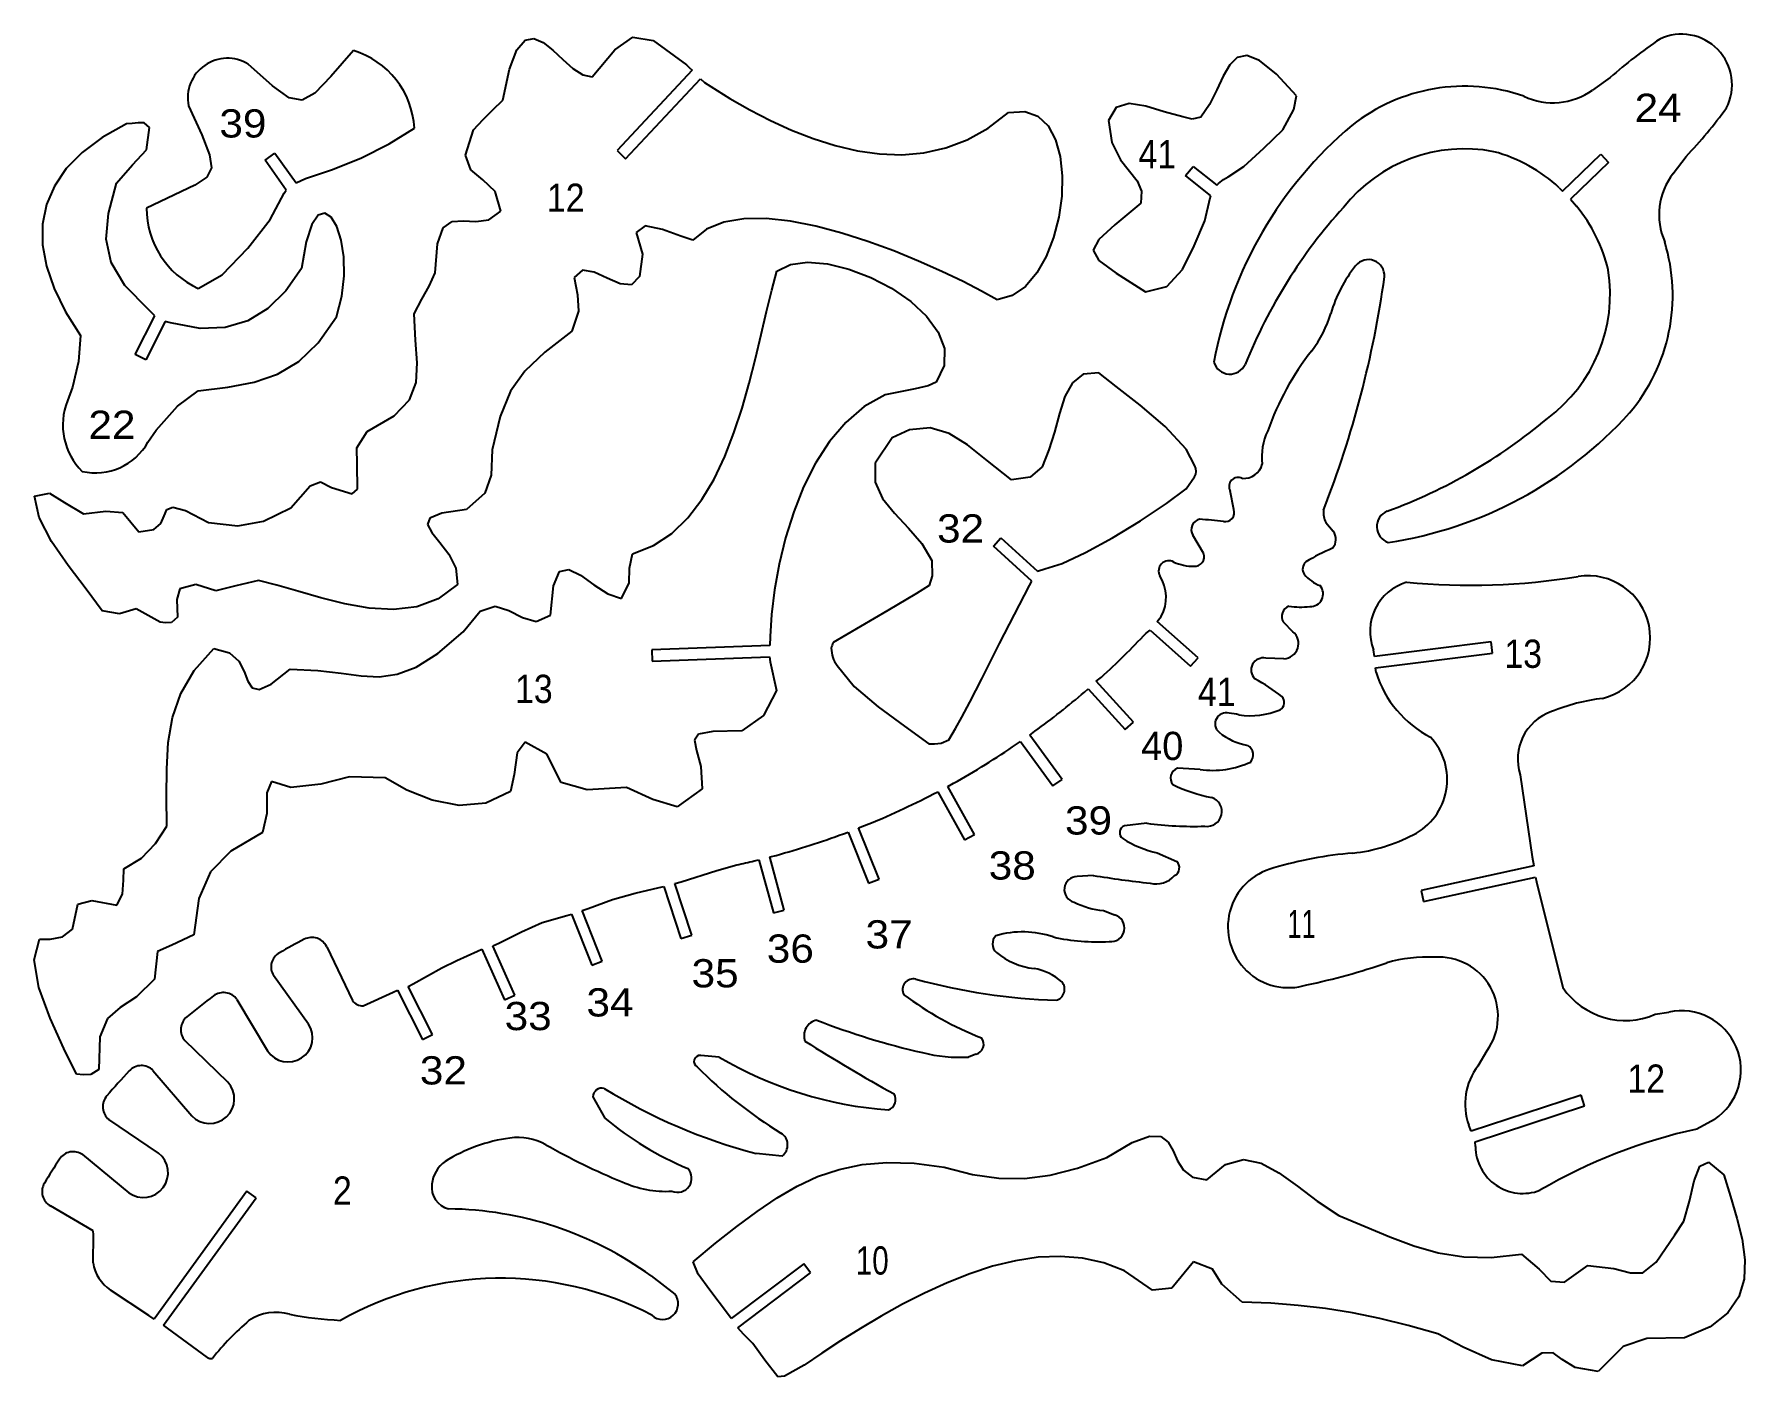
# Model space of a CAD drawing. Header units: millimetres. Extents: x 15 to 348, y 11 to 273.
# Drawn here: x 16.6 to 175.2, y 147.9 to 272.4 of the extents above; entities that cross this region are included whole.
import ezdxf
from ezdxf.enums import TextEntityAlignment as Align

# ---------------------------------------------------------------- set-up
doc = ezdxf.new("R2010")
doc.units = ezdxf.units.MM
doc.header["$LTSCALE"] = 5
doc.linetypes.add('AUSGEZOGEN', pattern=[0])
doc.layers.add('WHITE', color=7, linetype='Continuous')
doc.layers.add('YELLOW', color=7, linetype='Continuous')
doc.styles.add('Arial', font='arial.ttf')

msp = doc.modelspace()

# ---------------------------------------------------------------- linework, layer by layer
at = {"layer": 'WHITE', "color": 7, "linetype": 'AUSGEZOGEN', "lineweight": 25}
for p, q in [((61.386316, 270.97983), (62.145238, 271.858988)), ((62.145238, 271.858988), (62.962149, 272.017544)), ((62.962149, 272.017544), (63.823058, 271.644673)), ((63.823058, 271.644673), (64.717219, 270.932385)), ((70.474524, 270.964421), (72.121322, 272.146701)), ((72.121322, 272.146701), (74.026434, 271.833846)), ((74.026434, 271.833846), (77.096185, 269.570462)), ((38.71476, 267.630476), (36.476721, 269.634533)), ((46.223689, 270.901769), (44.115009, 268.487938)), ((60.696128, 269.193332), (61.386316, 270.97983)), ((64.717219, 270.932385), (65.634698, 270.070057)), ((65.634698, 270.070057), (66.56495, 269.24686)), ((68.369899, 268.485505), (70.474524, 270.964421)), ((128.160915, 270.272003), (127.465254, 269.586277)), ((129.052441, 270.450227), (128.160915, 270.272003)), ((130.233302, 269.97841), (129.052441, 270.450227)), ((131.798794, 268.716649), (130.233302, 269.97841)), ((44.115009, 268.487938), (42.639136, 266.951846)), ((60.084611, 266.311537), (60.696128, 269.193332)), ((66.56495, 269.24686), (67.496825, 268.65278)), ((67.496825, 268.65278), (68.369899, 268.485505)), ((77.634639, 269.077413), (70.670002, 261.638128)), ((71.43504, 260.859254), (78.391275, 268.289666)), ((77.096185, 269.570462), (77.337221, 269.347736)), ((77.337221, 269.347736), (77.634639, 269.077413)), ((78.391275, 268.289666), (78.784954, 267.945359)), ((126.869551, 268.537006), (126.276688, 267.26612)), ((127.465254, 269.586277), (126.869551, 268.537006)), ((133.664165, 266.718066), (131.798794, 268.716649)), ((162.732279, 268.407025), (161.111459, 267.244843)), ((40.269101, 266.519161), (38.71476, 267.630476)), ((41.466791, 266.295114), (40.269101, 266.519161)), ((42.639136, 266.951846), (41.466791, 266.295114)), ((78.784954, 267.945359), (81.115046, 266.458334)), ((81.115046, 266.458334), (82.96744, 265.419606)), ((126.276688, 267.26612), (125.590961, 265.914943)), ((133.408893, 265.444342), (133.664165, 266.718066)), ((30.931906, 265.779501), (32.151899, 263.08181)), ((58.24276, 264.504763), (59.152737, 265.41474)), ((59.152737, 265.41474), (60.084611, 266.311537)), ((82.96744, 265.419606), (84.882486, 264.437042)), ((105.067624, 263.714616), (106.953473, 265.154602)), ((106.953473, 265.154602), (108.460571, 265.260847)), ((108.460571, 265.260847), (109.683606, 264.821268)), ((116.942737, 265.639598), (116.216256, 264.407034)), ((118.148943, 265.983881), (116.942737, 265.639598)), ((119.680777, 265.747871), (118.148943, 265.983881)), ((121.387186, 265.239152), (119.680777, 265.747871)), ((123.118128, 264.763482), (121.387186, 265.239152)), ((125.590961, 265.914943), (124.80487, 264.743409)), ((132.380911, 263.56194), (133.408893, 265.444342)), ((25.189808, 264.100262), (22.939398, 262.841947)), ((25.72022, 264.151154), (25.189808, 264.100262)), ((26.261178, 264.190286), (25.72022, 264.151154)), ((26.82809, 264.205898), (26.261178, 264.190286)), ((27.30599, 263.782743), (26.82809, 264.205898)), ((27.024562, 261.69373), (27.30599, 263.782743)), ((49.538169, 262.254761), (51.8727, 263.722115)), ((56.619685, 261.203665), (57.34353, 263.570456)), ((57.34353, 263.570456), (58.24276, 264.504763)), ((84.882486, 264.437042), (86.848628, 263.538217)), ((86.848628, 263.538217), (88.855524, 262.750098)), ((103.126625, 262.632499), (105.067624, 263.714616)), ((109.683606, 264.821268), (110.632309, 263.920415)), ((110.632309, 263.920415), (111.317022, 262.643853)), ((116.216256, 264.407034), (116.550401, 262.37966)), ((123.978227, 264.53538), (123.118128, 264.763482)), ((124.80487, 264.743409), (123.978227, 264.53538)), ((130.644292, 261.841541), (132.380911, 263.56194)), ((22.939398, 262.841947), (21.076866, 261.459545)), ((25.740903, 260.302407), (27.024562, 261.69373)), ((32.151899, 263.08181), (32.878786, 261.244014)), ((46.900292, 260.932375), (49.538169, 262.254761)), ((88.855524, 262.750098), (90.892022, 262.100462)), ((90.892022, 262.100462), (92.947174, 261.616074)), ((99.117496, 261.429132), (101.139802, 261.879862)), ((101.139802, 261.879862), (103.126625, 262.632499)), ((111.317022, 262.643853), (111.748085, 261.076333)), ((116.550401, 262.37966), (117.339534, 260.781524)), ((128.773041, 260.164937), (130.644292, 261.841541)), ((21.076866, 261.459545), (19.596331, 259.958936)), ((24.248199, 258.608772), (25.740903, 260.302407)), ((32.878786, 261.244014), (33.05336, 260.021182)), ((38.052513, 260.745742), (38.945346, 261.394879)), ((39.997105, 257.973974), (38.052513, 260.745742)), ((38.945346, 261.394879), (40.923383, 258.648949)), ((44.203006, 259.857354), (46.900292, 260.932375)), ((57.102451, 259.851474), (56.619685, 261.203665)), ((70.670002, 261.638128), (71.43504, 260.859254)), ((92.947174, 261.616074), (95.010436, 261.324509)), ((95.010436, 261.324509), (97.07086, 261.253138)), ((97.07086, 261.253138), (99.117496, 261.429132)), ((111.748085, 261.076333), (111.935838, 259.302001)), ((117.339534, 260.781524), (118.895699, 258.842957)), ((123.361712, 259.326576), (124.087798, 260.169334)), ((124.087798, 260.169334), (126.27439, 258.421869)), ((127.329609, 259.184198), (128.773041, 260.164937)), ((158.33246, 257.875485), (161.870048, 261.293768)), ((162.597677, 260.540674), (159.056033, 257.118471)), ((161.870048, 261.293768), (162.597677, 260.540674)), ((168.585732, 259.509422), (169.802887, 261.089512)), ((19.596331, 259.958936), (18.493329, 258.346809)), ((23.498403, 255.798145), (24.248199, 258.608772)), ((32.617431, 259.166761), (31.509563, 258.433184)), ((33.05336, 260.021182), (32.617431, 259.166761)), ((40.923383, 258.648949), (41.777821, 259.043079)), ((41.777821, 259.043079), (44.203006, 259.857354)), ((58.210319, 258.924466), (57.102451, 259.851474)), ((59.361172, 257.82998), (58.210319, 258.924466)), ((111.935838, 259.302001), (111.890826, 257.405405)), ((118.895699, 258.842957), (119.290874, 257.865665)), ((125.727841, 257.440049), (123.361712, 259.326576)), ((126.27439, 258.421869), (126.42659, 258.573451)), ((126.42659, 258.573451), (126.879435, 258.942667)), ((126.879435, 258.942667), (127.329609, 259.184198)), ((18.493329, 258.346809), (17.762388, 256.629451)), ((31.509563, 258.433184), (27.030428, 256.296922)), ((38.503487, 255.246035), (39.801947, 257.691496)), ((39.801947, 257.691496), (39.997105, 257.973974)), ((59.880357, 256.013425), (59.361172, 257.82998)), ((111.890826, 257.405405), (111.622781, 255.470894)), ((119.290874, 257.865665), (119.232683, 256.76976)), ((125.153005, 255.11992), (125.657281, 257.239409)), ((125.657281, 257.239409), (125.727841, 257.440049)), ((158.025705, 258.185819), (158.33246, 257.875485)), ((159.056033, 257.118471), (159.61857, 256.485088)), ((17.762388, 256.629451), (17.398841, 254.813351)), ((23.294834, 253.419797), (23.498403, 255.798145)), ((42.961318, 255.629045), (42.366224, 254.769352)), ((43.580134, 255.825314), (42.961318, 255.629045)), ((44.173201, 255.445752), (43.580134, 255.825314)), ((44.693477, 254.585045), (44.173201, 255.445752)), ((58.777838, 255.226571), (59.880357, 256.013425)), ((111.622781, 255.470894), (111.142245, 253.583017)), ((119.232683, 256.76976), (116.813175, 254.752726)), ((17.398841, 254.813351), (17.397829, 252.905198)), ((36.418327, 252.584841), (38.503487, 255.246035)), ((42.366224, 254.769352), (41.838446, 253.158442)), ((45.097573, 253.333625), (44.693477, 254.585045)), ((54.008774, 252.995019), (54.555003, 254.462782)), ((54.555003, 254.462782), (55.379213, 255.052402)), ((55.379213, 255.052402), (56.406384, 255.130058)), ((56.406384, 255.130058), (57.562914, 255.065378)), ((57.562914, 255.065378), (58.777838, 255.226571)), ((73.277041, 254.665946), (72.448776, 254.04348)), ((72.448776, 254.04348), (73.012037, 252.022594)), ((74.883085, 254.327949), (73.277041, 254.665946)), ((76.580167, 253.683179), (74.883085, 254.327949)), ((78.97291, 254.354713), (77.698984, 253.333422)), ((80.561923, 255.00009), (78.97291, 254.354713)), ((82.418778, 255.310918), (80.561923, 255.00009)), ((84.492178, 255.325922), (82.418778, 255.310918)), ((86.731231, 255.084235), (84.492178, 255.325922)), ((89.08464, 254.624786), (86.731231, 255.084235)), ((91.501309, 253.986707), (89.08464, 254.624786)), ((93.930143, 253.208929), (91.501309, 253.986707)), ((116.813175, 254.752726), (115.324933, 253.39648)), ((124.16375, 252.810307), (125.153005, 255.11992)), ((17.397829, 252.905198), (17.754073, 250.911279)), ((23.766449, 251.261847), (23.294834, 253.419797)), ((34.046062, 250.101464), (36.418327, 252.584841)), ((41.838446, 253.158442), (41.42259, 250.706696)), ((45.340679, 251.781515), (45.097573, 253.333625)), ((53.810882, 250.284149), (54.008774, 252.995019)), ((77.698984, 253.333422), (76.580167, 253.683179)), ((96.320048, 252.330785), (93.930143, 253.208929)), ((98.619929, 251.391003), (96.320048, 252.330785)), ((111.142245, 253.583017), (110.459154, 251.826121)), ((115.324933, 253.39648), (114.816823, 252.397695)), ((114.816823, 252.397695), (115.340749, 251.455683)), ((123.089945, 250.614239), (124.16375, 252.810307)), ((17.754073, 250.911279), (18.462713, 248.838284)), ((25.041998, 249.111398), (23.766449, 251.261847)), ((41.42259, 250.706696), (39.970033, 248.630863)), ((45.377379, 250.018536), (45.340679, 251.781515)), ((73.012037, 252.022594), (72.733245, 249.971699)), ((85.494612, 250.444936), (86.738733, 251.079973)), ((86.738733, 251.079973), (88.335653, 251.296113)), ((88.335653, 251.296113), (90.179531, 251.13857)), ((90.179531, 251.13857), (92.163516, 250.651546)), ((92.163516, 250.651546), (94.181157, 249.878836)), ((100.778893, 250.429121), (98.619929, 251.391003)), ((110.459154, 251.826121), (109.583646, 250.284757)), ((115.340749, 251.455683), (116.938682, 250.27097)), ((121.635361, 249.037189), (123.089945, 250.614239)), ((27.253679, 246.868696), (25.041998, 249.111398)), ((31.834178, 248.852274), (34.046062, 250.101464)), ((45.162253, 248.134917), (45.377379, 250.018536)), ((52.577507, 247.860383), (53.235456, 249.055235)), ((53.235456, 249.055235), (53.810882, 250.284149)), ((67.463572, 250.541246), (66.694918, 249.863832)), ((66.694918, 249.863832), (66.982631, 248.26448)), ((68.531497, 250.37174), (67.463572, 250.541246)), ((69.742569, 249.813954), (68.531497, 250.37174)), ((70.946139, 249.282931), (69.742569, 249.813954)), ((71.99399, 249.195543), (70.946139, 249.282931)), ((72.733245, 249.971699), (71.99399, 249.195543)), ((85.005763, 248.676483), (85.494612, 250.444936)), ((94.181157, 249.878836), (96.125401, 248.86444)), ((102.745643, 249.483662), (100.778893, 250.429121)), ((104.469083, 248.594164), (102.745643, 249.483662)), ((108.525657, 249.043272), (107.294917, 248.186215)), ((109.583646, 250.284757), (108.525657, 249.043272)), ((116.938682, 250.27097), (119.659285, 248.536378)), ((119.659285, 248.536378), (121.635361, 249.037189)), ((18.462713, 248.838284), (19.51847, 246.692499)), ((39.970033, 248.630863), (38.300729, 247.005151)), ((44.649681, 246.220682), (45.162253, 248.134917)), ((51.860151, 246.488322), (52.577507, 247.860383)), ((66.982631, 248.26448), (67.09212, 246.730212)), ((84.522592, 246.708314), (85.005763, 248.676483)), ((96.125401, 248.86444), (97.889596, 247.652151)), ((97.889596, 247.652151), (99.367091, 246.28597)), ((105.900553, 247.79834), (104.469083, 248.594164)), ((107.294917, 248.186215), (105.900553, 247.79834)), ((19.51847, 246.692499), (20.915268, 244.482035)), ((25.986182, 242.725093), (27.816991, 246.303682)), ((27.816991, 246.303682), (27.253679, 246.868696)), ((36.417718, 245.859976), (34.324245, 245.223925)), ((38.300729, 247.005151), (36.417718, 245.859976)), ((42.953005, 243.811718), (44.649681, 246.220682)), ((51.97187, 244.049147), (51.860151, 246.488322)), ((67.09212, 246.730212), (66.474115, 244.901743)), ((84.025024, 244.584833), (84.522592, 246.708314)), ((99.367091, 246.28597), (100.450426, 244.809488)), ((20.915268, 244.482035), (20.732585, 242.074692)), ((28.756979, 245.791831), (26.976484, 242.222377)), ((29.251856, 245.66026), (28.756979, 245.791831)), ((32.022742, 245.126196), (29.251856, 245.66026)), ((34.324245, 245.223925), (32.022742, 245.126196)), ((66.474115, 244.901743), (63.969449, 242.934993)), ((83.494002, 242.352268), (84.025024, 244.584833)), ((100.450426, 244.809488), (101.032948, 243.266299)), ((26.976484, 242.222377), (25.986182, 242.725093)), ((41.150894, 242.087061), (42.953005, 243.811718)), ((52.119883, 241.959121), (51.97187, 244.049147)), ((63.969449, 242.934993), (62.122123, 241.182559)), ((101.032948, 243.266299), (101.007198, 241.700604)), ((20.732585, 242.074692), (20.173785, 239.686207)), ((39.19043, 240.913094), (41.150894, 242.087061)), ((52.024993, 240.142411), (52.119883, 241.959121)), ((62.122123, 241.182559), (60.788586, 239.31151)), ((82.910262, 240.05705), (83.494002, 242.352268)), ((101.007198, 241.700604), (100.265105, 240.156199)), ((20.173785, 239.686207), (19.706832, 238.420188)), ((31.836205, 239.364227), (34.584992, 239.68499)), ((34.584992, 239.68499), (37.019301, 240.15701)), ((37.019301, 240.15701), (39.19043, 240.913094)), ((51.408204, 238.524), (52.024993, 240.142411)), ((82.254341, 237.745613), (82.910262, 240.05705)), ((98.293692, 239.530083), (95.518142, 238.995208)), ((99.524431, 239.830976), (98.293692, 239.530083)), ((100.265105, 240.156199), (99.524431, 239.830976)), ((112.880284, 240.104293), (112.194354, 238.825703)), ((113.883529, 240.894237), (112.880284, 240.104293)), ((115.339532, 241.01062), (113.883529, 240.894237)), ((116.948212, 239.746831), (115.339532, 241.01062)), ((119.162326, 238.034137), (116.948212, 239.746831)), ((27.924198, 235.720672), (29.924403, 237.931339)), ((29.924403, 237.931339), (31.836205, 239.364227)), ((49.989508, 237.028256), (51.408204, 238.524)), ((60.788586, 239.31151), (59.826501, 236.990138)), ((95.518142, 238.995208), (93.579373, 237.892004)), ((112.194354, 238.825703), (111.690096, 237.242165)), ((121.490795, 236.040218), (119.162326, 238.034137)), ((47.486464, 235.578944), (49.989508, 237.028256)), ((59.826501, 236.990138), (59.094748, 233.886728)), ((81.507382, 235.464589), (82.254341, 237.745613)), ((91.865056, 236.429715), (90.364649, 234.665318)), ((93.579373, 237.892004), (91.865056, 236.429715)), ((111.690096, 237.242165), (111.231864, 235.536568)), ((27.170751, 234.601652), (27.924198, 235.720672)), ((46.547493, 234.086444), (47.486464, 235.578944)), ((80.649717, 233.260004), (81.507382, 235.464589)), ((96.160073, 234.984256), (94.591539, 232.635308)), ((97.772199, 235.733243), (96.160073, 234.984256)), ((99.696978, 235.92424), (97.772199, 235.733243)), ((101.442722, 235.40883), (99.696978, 235.92424)), ((103.165554, 234.339689), (101.442722, 235.40883)), ((111.231864, 235.536568), (110.685026, 233.891594)), ((123.439905, 233.934579), (121.490795, 236.040218)), ((46.559253, 232.547716), (46.547493, 234.086444)), ((59.094748, 233.886728), (58.983434, 231.525817)), ((79.662489, 231.178899), (80.649717, 233.260004)), ((90.364649, 234.665318), (89.068014, 232.655583)), ((105.022409, 232.869695), (103.165554, 234.339689)), ((110.685026, 233.891594), (110.083241, 232.322452)), ((124.249314, 232.394229), (123.439905, 233.934579)), ((46.60609, 230.252499), (46.559253, 232.547716)), ((89.068014, 232.655583), (87.964809, 230.457487)), ((94.591539, 232.635308), (94.597216, 230.901932)), ((107.224358, 231.096377), (105.022409, 232.869695)), ((110.083241, 232.322452), (108.955908, 231.349215)), ((40.422994, 228.515271), (42.22551, 230.544267)), ((42.22551, 230.544267), (43.181513, 230.909028)), ((43.181513, 230.909028), (44.195098, 230.391591)), ((44.195098, 230.391591), (46.12008, 229.798322)), ((46.12008, 229.798322), (46.60609, 230.252499)), ((58.983434, 231.525817), (58.414293, 229.86584)), ((78.526235, 229.267299), (79.662489, 231.178899)), ((87.964809, 230.457487), (87.044289, 228.127598)), ((94.597216, 230.901932), (95.281118, 229.388548)), ((108.955908, 231.349215), (107.224358, 231.096377)), ((121.598865, 228.916123), (123.443763, 230.263841)), ((123.443763, 230.263841), (124.218697, 231.391186)), ((127.838324, 228.361572), (127.50175, 230.086035)), ((16.662427, 229.589887), (18.050709, 229.869895)), ((17.090649, 227.603672), (16.662427, 229.589887)), ((18.050709, 229.869895), (19.438788, 229.007567)), ((19.438788, 229.007567), (21.186355, 227.936803)), ((28.913453, 228.340899), (29.464751, 228.582384)), ((29.464751, 228.582384), (30.644396, 228.257769)), ((37.892578, 227.270542), (40.422994, 228.515271)), ((58.414293, 229.86584), (56.719036, 228.346577)), ((77.221895, 227.571839), (78.526235, 229.267299)), ((95.281118, 229.388548), (96.394461, 227.99905)), ((119.183412, 227.310079), (121.598865, 228.916123)), ((18.231973, 225.399088), (17.090649, 227.603672)), ((21.186355, 227.936803), (23.274151, 228.190453)), ((23.274151, 228.190453), (24.827478, 228.069204)), ((24.827478, 228.069204), (26.323629, 226.286153)), ((27.71475, 226.49256), (28.372901, 227.07042)), ((28.372901, 227.07042), (28.661223, 227.760607)), ((28.661223, 227.760607), (28.913453, 228.340899)), ((30.644396, 228.257769), (32.784706, 227.145643)), ((32.784706, 227.145643), (35.49071, 226.845156)), ((35.49071, 226.845156), (37.892578, 227.270542)), ((53.312707, 227.556835), (53.092309, 226.966405)), ((53.092309, 226.966405), (53.492553, 226.220662)), ((54.428685, 228.012635), (53.312707, 227.556835)), ((56.719036, 228.346577), (54.428685, 228.012635)), ((75.730207, 226.138951), (77.221895, 227.571839)), ((87.044289, 228.127598), (86.296519, 225.722892)), ((96.394461, 227.99905), (97.690285, 226.637532)), ((116.606362, 225.735666), (119.183412, 227.310079)), ((136.372805, 227.150914), (137.061776, 226.35286)), ((19.777799, 223.157196), (18.231973, 225.399088)), ((26.323629, 226.286153), (27.71475, 226.49256)), ((53.492553, 226.220662), (54.244784, 225.304197)), ((54.244784, 225.304197), (55.075685, 224.204034)), ((74.032111, 225.015065), (75.730207, 226.138951)), ((86.296519, 225.722892), (85.710549, 223.299937)), ((97.690285, 226.637532), (98.921227, 225.207887)), ((105.566563, 224.945472), (106.247718, 225.741602)), ((106.247718, 225.741602), (109.64016, 222.639105)), ((114.113456, 224.361982), (116.606362, 225.735666)), ((125.032036, 224.290361), (124.038648, 225.96539)), ((55.075685, 224.204034), (55.711736, 222.905168)), ((71.834217, 222.915306), (72.104291, 224.244788)), ((72.104291, 224.244788), (74.032111, 225.015065)), ((98.921227, 225.207887), (99.840328, 223.615428)), ((109.121746, 221.694143), (105.566563, 224.945472)), ((111.94922, 223.359143), (114.113456, 224.361982)), ((21.437371, 220.978767), (19.777799, 223.157196)), ((55.711736, 222.905168), (55.879214, 221.390771)), ((64.766895, 221.286148), (65.329142, 222.593732)), ((65.329142, 222.593732), (66.186199, 222.791421)), ((66.186199, 222.791421), (67.264464, 222.258168)), ((67.264464, 222.258168), (68.497637, 221.376375)), ((71.77562, 221.543447), (71.834217, 222.915306)), ((85.710549, 223.299937), (85.276242, 220.91571)), ((99.892639, 222.21194), (99.609589, 221.321022)), ((99.840328, 223.615428), (99.892639, 222.21194)), ((109.64016, 222.639105), (110.31256, 222.844138)), ((110.31256, 222.844138), (111.94922, 223.359143)), ((22.921353, 218.96295), (21.437371, 220.978767)), ((30.113805, 220.982867), (29.844719, 219.994987)), ((31.622904, 221.387324), (30.113805, 220.982867)), ((33.477732, 220.826902), (31.622904, 221.387324)), ((35.322421, 221.262831), (33.477732, 220.826902)), ((37.421977, 221.756343), (35.322421, 221.262831)), ((39.125548, 221.344948), (37.421977, 221.756343)), ((41.069994, 220.777834), (39.125548, 221.344948)), ((43.188001, 220.161654), (41.069994, 220.777834)), ((55.879214, 221.390771), (54.09231, 220.066155)), ((64.488306, 218.556015), (64.766895, 221.286148)), ((68.497637, 221.376375), (69.819009, 220.524793)), ((69.819009, 220.524793), (71.086447, 220.106706)), ((71.086447, 220.106706), (71.77562, 221.543447)), ((85.276242, 220.91571), (84.983054, 218.626981)), ((98.425484, 220.575077), (95.756788, 218.987889)), ((99.609589, 221.321022), (98.425484, 220.575077)), ((106.137374, 215.919557), (108.90142, 221.292534)), ((108.90142, 221.292534), (109.121746, 221.694143)), ((24.530032, 218.689025), (22.921353, 218.96295)), ((26.063692, 219.130023), (24.530032, 218.689025)), ((28.299908, 217.908407), (26.063692, 219.130023)), ((29.844719, 219.994987), (29.91021, 218.372723)), ((45.41428, 219.602651), (43.188001, 220.161654)), ((47.683342, 219.20707), (45.41428, 219.602651)), ((49.929694, 219.081563), (47.683342, 219.20707)), ((52.087847, 219.332375), (49.929694, 219.081563)), ((54.09231, 220.066155), (52.087847, 219.332375)), ((56.395638, 217.022356), (57.968226, 218.911855)), ((57.968226, 218.911855), (59.36178, 219.375359)), ((59.36178, 219.375359), (60.646047, 218.987484)), ((60.646047, 218.987484), (61.892602, 218.328116)), ((95.756788, 218.987889), (90.714204, 216.020936)), ((28.809438, 217.830143), (28.299908, 217.908407)), ((29.342691, 217.881035), (28.809438, 217.830143)), ((29.91021, 218.372723), (29.342691, 217.881035)), ((61.892602, 218.328116), (63.174841, 217.973898)), ((63.174841, 217.973898), (64.488306, 218.556015)), ((84.983054, 218.626981), (84.851262, 216.58886)), ((120.74488, 217.974389), (121.128873, 218.440241)), ((124.53751, 214.601141), (120.74488, 217.974389)), ((132.426639, 217.933498), (133.331845, 217.024587)), ((54.047095, 215.011811), (56.395638, 217.022356)), ((84.828038, 215.735068), (73.880199, 215.350669)), ((84.851262, 216.58886), (84.828038, 215.735068)), ((104.483276, 212.641776), (106.137374, 215.919557)), ((119.715413, 216.892944), (120.078345, 217.165764)), ((120.078345, 217.165764), (123.829297, 213.829583)), ((151.718935, 216.079954), (140.890713, 214.730221)), ((151.831463, 215.038692), (151.718935, 216.079954)), ((31.469214, 213.430706), (33.273555, 215.457472)), ((33.273555, 215.457472), (34.725908, 215.067164)), ((34.725908, 215.067164), (35.582559, 214.276409)), ((35.582559, 214.276409), (36.083574, 213.331761)), ((52.054798, 213.744372), (54.047095, 215.011811)), ((73.880199, 215.350669), (73.924767, 214.304404)), ((73.924767, 214.304404), (84.79951, 214.686237)), ((84.79951, 214.686237), (84.846193, 214.242548)), ((84.846193, 214.242548), (85.459332, 211.581556)), ((123.829297, 213.829583), (124.53751, 214.601141)), ((132.499936, 214.520692), (130.823935, 214.565541)), ((140.890713, 214.730221), (140.789679, 215.342711)), ((140.97751, 213.685752), (151.831463, 215.038692)), ((30.223876, 211.298506), (31.469214, 213.430706)), ((36.083574, 213.331761), (36.432317, 212.441046)), ((38.594931, 212.15536), (40.372102, 213.544859)), ((40.372102, 213.544859), (42.93131, 213.428476)), ((42.93131, 213.428476), (45.073242, 213.176651)), ((45.073242, 213.176651), (46.927867, 212.935978)), ((46.927867, 212.935978), (48.623935, 212.85305)), ((48.623935, 212.85305), (50.289995, 213.07365)), ((50.289995, 213.07365), (52.054798, 213.744372)), ((91.06761, 213.885492), (92.655203, 211.949967)), ((103.38291, 210.491531), (104.483276, 212.641776)), ((115.101937, 212.428035), (115.567395, 212.812056)), ((141.032988, 213.244169), (140.97751, 213.685752)), ((29.457249, 209.079526), (30.223876, 211.298506)), ((36.432317, 212.441046), (36.831547, 211.812092)), ((36.831547, 211.812092), (37.48321, 211.648263)), ((37.48321, 211.648263), (38.594931, 212.15536)), ((85.459332, 211.581556), (84.233459, 209.252884)), ((92.655203, 211.949967), (94.859787, 210.045058)), ((113.996872, 211.425228), (114.337036, 211.712708)), ((114.337036, 211.712708), (117.774216, 207.944662)), ((118.558934, 208.638262), (115.101937, 212.428035)), ((94.859787, 210.045058), (97.309506, 208.261804)), ((102.638181, 209.088042), (103.38291, 210.491531)), ((29.057006, 206.756531), (29.457249, 209.079526)), ((79.550364, 207.777619), (78.212975, 207.521536)), ((82.233457, 207.839257), (79.550364, 207.777619)), ((84.233459, 209.252884), (82.233457, 207.839257)), ((97.309506, 208.261804), (99.573296, 206.626766)), ((101.424676, 206.997002), (102.051603, 208.050733)), ((102.051603, 208.050733), (102.638181, 209.088042)), ((108.922228, 207.434712), (109.406214, 207.794021)), ((117.774216, 207.944662), (118.558934, 208.638262)), ((28.910615, 204.312084), (29.057006, 206.756531)), ((62.156448, 206.786448), (61.400711, 205.780455)), ((64.144834, 205.679685), (62.156448, 206.786448)), ((78.212975, 207.521536), (77.836048, 206.967602)), ((77.836048, 206.967602), (78.035562, 206.003692)), ((99.573296, 206.626766), (100.100871, 206.617034)), ((100.100871, 206.617034), (100.721107, 206.689418)), ((100.721107, 206.689418), (101.424676, 206.997002)), ((107.69491, 206.585043), (108.066279, 206.831167)), ((108.066279, 206.831167), (111.07416, 202.716737)), ((111.929181, 203.321553), (108.922228, 207.434712)), ((61.400711, 205.780455), (61.130841, 203.792416)), ((65.472897, 203.033089), (64.144834, 205.679685)), ((78.035562, 206.003692), (78.434792, 204.521127)), ((28.90514, 201.728748), (28.910615, 204.312084)), ((38.625142, 203.125749), (38.205636, 202.091482)), ((40.426035, 202.567354), (38.625142, 203.125749)), ((45.855278, 203.559448), (43.188609, 202.893591)), ((49.176044, 203.463746), (45.855278, 203.559448)), ((51.160636, 202.325667), (49.176044, 203.463746)), ((61.130841, 203.792416), (60.780881, 202.200363)), ((67.881861, 202.366421), (65.472897, 203.033089)), ((78.434792, 204.521127), (78.567529, 202.452279)), ((111.07416, 202.716737), (111.929181, 203.321553)), ((124.714845, 204.252473), (122.613667, 204.359935)), ((154.405872, 203.751459), (155.504819, 196.150681)), ((28.928457, 198.990708), (28.90514, 201.728748)), ((38.205636, 202.091482), (38.20888, 200.178463)), ((43.188609, 202.893591), (40.426035, 202.567354)), ((53.508976, 201.4017), (51.160636, 202.325667)), ((60.780881, 202.200363), (58.513239, 201.11054)), ((71.528661, 202.567557), (67.881861, 202.366421)), ((73.993587, 201.460905), (71.528661, 202.567557)), ((76.251902, 200.774571), (73.993587, 201.460905)), ((78.567529, 202.452279), (76.251902, 200.774571)), ((100.00294, 201.977126), (100.394994, 202.187877)), ((100.394994, 202.187877), (102.88564, 197.725841)), ((101.323898, 202.672253), (101.848845, 202.968612)), ((103.808052, 198.221849), (101.323898, 202.672253)), ((38.20888, 200.178463), (37.796268, 198.405144)), ((56.024794, 200.920556), (53.508976, 201.4017)), ((58.513239, 201.11054), (56.024794, 200.920556)), ((27.879186, 197.370066), (28.928457, 198.990708)), ((37.796268, 198.405144), (34.848374, 196.684339)), ((91.656621, 198.285516), (92.079325, 198.427398)), ((92.079325, 198.427398), (93.989654, 193.709438)), ((93.04701, 198.827702), (93.611408, 199.040384)), ((94.96647, 194.087189), (93.04701, 198.827702)), ((119.784788, 199.264347), (117.711392, 199.03572)), ((26.572007, 196.029838), (27.879186, 197.370066)), ((34.848374, 196.684339), (32.965971, 194.768076)), ((102.88564, 197.725841), (103.808052, 198.221849)), ((24.921963, 195.038555), (26.572007, 196.029838)), ((79.911476, 194.892164), (81.765462, 195.397848)), ((83.380863, 195.767671), (83.814226, 195.870171)), ((83.814226, 195.870171), (85.159535, 190.949045)), ((84.826623, 196.137984), (85.41063, 196.287319)), ((86.173993, 191.209318), (84.826623, 196.137984)), ((120.747891, 196.518889), (122.563383, 195.725498)), ((155.65874, 195.310748), (145.20515, 193.020138)), ((155.504819, 196.150681), (155.65874, 195.310748)), ((24.808826, 192.70157), (24.912233, 193.996583)), ((24.912233, 193.996583), (24.921963, 195.038555)), ((32.965971, 194.768076), (31.903318, 192.29869)), ((76.030346, 193.661797), (76.60024, 193.83823)), ((77.593996, 188.883565), (76.030346, 193.661797)), ((76.60024, 193.83823), (79.911476, 194.892164)), ((93.989654, 193.709438), (94.96647, 194.087189)), ((114.812075, 194.417815), (113.327973, 194.325254)), ((145.437064, 191.998925), (155.829537, 194.276143)), ((155.829537, 194.276143), (155.912159, 193.838635)), ((155.912159, 193.838635), (158.360459, 184.019669)), ((20.684735, 191.756313), (21.967986, 192.089242)), ((21.967986, 192.089242), (24.282262, 191.679063)), ((24.282262, 191.679063), (24.808826, 192.70157)), ((31.903318, 192.29869), (31.417714, 188.915881)), ((67.991756, 191.368235), (70.245205, 192.198122)), ((70.245205, 192.198122), (72.336651, 192.787742)), ((72.336651, 192.787742), (74.57834, 193.3009)), ((74.57834, 193.3009), (75.012591, 193.404881)), ((75.012591, 193.404881), (76.593981, 188.57244)), ((145.20515, 193.020138), (145.437064, 191.998925)), ((20.178043, 189.450553), (20.684735, 191.756313)), ((63.727559, 190.071802), (66.00838, 190.706231)), ((66.00838, 190.706231), (66.439604, 190.834433)), ((66.439604, 190.834433), (68.322054, 186.115214)), ((67.43374, 191.160696), (67.991756, 191.368235)), ((69.300074, 186.48978), (67.43374, 191.160696)), ((85.159535, 190.949045), (86.173993, 191.209318)), ((115.762681, 191.177073), (116.7856, 190.775169)), ((19.247586, 188.726505), (20.178043, 189.450553)), ((31.417714, 188.915881), (29.382229, 187.965555)), ((59.701602, 188.140738), (61.790209, 189.202783)), ((61.790209, 189.202783), (63.727559, 190.071802)), ((76.593981, 188.57244), (77.593996, 188.883565)), ((16.625726, 186.596738), (17.121063, 188.50408)), ((17.121063, 188.50408), (18.093692, 188.5276)), ((18.093692, 188.5276), (19.247586, 188.726505)), ((28.055585, 187.369448), (27.780443, 184.805171)), ((29.382229, 187.965555), (28.055585, 187.369448)), ((43.748526, 187.80797), (46.145627, 182.820376)), ((55.798111, 186.525773), (57.740935, 187.390535)), ((57.740935, 187.390535), (58.133738, 187.594837)), ((58.133738, 187.594837), (60.226142, 182.897528)), ((59.154873, 187.883455), (59.701602, 188.140738)), ((61.189853, 183.307583), (59.154873, 187.883455)), ((17.065915, 184.037936), (16.625726, 186.596738)), ((51.772154, 184.358273), (54.431118, 185.84248)), ((54.431118, 185.84248), (55.798111, 186.525773)), ((68.322054, 186.115214), (69.300074, 186.48978)), ((18.095719, 181.181688), (17.065915, 184.037936)), ((27.780443, 184.805171), (26.10769, 183.182501)), ((42.07133, 180.637639), (38.811476, 185.136072)), ((51.300551, 184.131572), (51.772154, 184.358273)), ((53.561221, 179.677241), (51.300551, 184.131572)), ((26.10769, 183.182501), (24.608702, 182.186758)), ((35.413662, 182.931284), (38.270316, 178.156543)), ((47.120288, 182.336311), (49.898673, 183.596532)), ((49.898673, 183.596532), (50.305985, 183.781569)), ((50.305985, 183.781569), (52.627444, 179.203261)), ((60.226142, 182.897528), (61.189853, 183.307583)), ((19.370662, 178.384037), (18.095719, 181.181688)), ((23.430074, 181.164251), (22.716569, 179.462506)), ((24.608702, 182.186758), (23.430074, 181.164251)), ((166.926163, 181.545419), (168.185083, 181.746774)), ((22.716569, 179.462506), (22.61438, 176.422559)), ((52.627444, 179.203261), (53.561221, 179.677241)), ((20.548479, 175.998593), (19.370662, 178.384037)), ((34.588713, 175.265706), (30.597356, 179.12978)), ((80.120722, 177.5799), (78.422829, 177.736835)), ((103.917177, 177.839633), (103.248482, 177.580914)), ((150.493411, 176.777635), (151.35153, 178.191823)), ((22.61438, 176.422559), (21.889926, 175.971018)), ((27.63441, 176.35034), (31.235434, 172.120244)), ((21.202576, 175.920126), (20.548479, 175.998593)), ((21.889926, 175.971018), (21.202576, 175.920126)), ((68.425658, 173.89701), (69.540419, 171.927624)), ((160.064391, 174.061124), (149.843979, 170.71642)), ((150.2179, 169.737446), (160.377166, 173.061648)), ((160.377166, 173.061648), (160.064391, 174.061124)), ((28.15262, 168.676299), (23.550917, 171.788532)), ((172.408323, 171.802522), (170.777926, 170.909373)), ((118.411311, 169.661604), (120.024654, 170.255076)), ((120.024654, 170.255076), (121.084063, 170.211483)), ((121.084063, 170.211483), (121.758841, 169.701142)), ((149.843979, 170.71642), (149.643297, 171.261565)), ((150.246969, 169.278188), (150.2179, 169.737446)), ((21.115559, 168.536864), (25.396621, 164.996149)), ((85.976162, 168.406736), (83.548746, 168.638286)), ((113.342571, 167.275348), (116.073109, 168.260345)), ((116.073109, 168.260345), (118.411311, 169.661604)), ((121.758841, 169.701142), (122.219101, 168.898627)), ((122.219101, 168.898627), (122.63739, 167.976687)), ((89.258403, 166.49757), (91.253133, 167.17255)), ((91.253133, 167.17255), (93.381481, 167.615981)), ((93.381481, 167.615981), (95.686836, 167.808601)), ((95.686836, 167.808601), (98.211778, 167.731351)), ((98.211778, 167.731351), (100.999696, 167.364562)), ((100.999696, 167.364562), (103.621151, 166.702558)), ((103.621151, 166.702558), (106.067625, 166.355234)), ((108.437863, 166.330092), (110.830201, 166.634431)), ((110.830201, 166.634431), (113.342571, 167.275348)), ((122.63739, 167.976687), (123.185241, 167.106451)), ((123.185241, 167.106451), (124.033377, 166.459046)), ((125.352113, 166.205396), (127.082447, 167.63058)), ((127.082447, 167.63058), (128.742019, 168.073403)), ((128.742019, 168.073403), (130.374421, 167.741488)), ((130.374421, 167.741488), (132.026896, 166.845908)), ((132.026896, 166.845908), (133.747701, 165.597528)), ((170.526529, 166.095299), (171.06262, 167.478512)), ((171.06262, 167.478512), (171.867163, 167.827863)), ((171.867163, 167.827863), (173.278965, 166.676808)), ((173.278965, 166.676808), (173.8992, 164.663627)), ((36.354474, 165.141702), (27.732453, 153.287182)), ((37.197935, 164.521055), (36.354474, 165.141702)), ((85.49887, 164.530009), (87.354711, 165.610302)), ((87.354711, 165.610302), (89.258403, 166.49757)), ((106.067625, 166.355234), (108.437863, 166.330092)), ((124.033377, 166.459046), (125.352113, 166.205396)), ((133.747701, 165.597528), (135.585091, 164.206408)), ((170.096885, 164.222426), (170.526529, 166.095299)), ((22.098767, 161.459447), (18.13384, 163.780414)), ((28.608893, 152.711879), (37.197935, 164.521055)), ((83.647895, 163.276156), (85.49887, 164.530009)), ((135.585091, 164.206408), (137.587121, 162.883008)), ((169.568093, 162.380372), (170.096885, 164.222426)), ((173.8992, 164.663627), (174.49693, 162.657745)), ((79.788402, 160.324409), (81.758599, 161.868003)), ((81.758599, 161.868003), (83.647895, 163.276156)), ((137.587121, 162.883008), (140.020619, 161.857663)), ((140.020619, 161.857663), (142.315228, 160.900038)), ((168.734962, 161.088805), (169.568093, 162.380372)), ((174.49693, 162.657745), (174.972397, 160.690184)), ((22.080901, 158.505868), (22.127964, 161.085764)), ((22.127964, 161.085764), (22.098767, 161.459447)), ((77.712974, 158.606037), (79.788402, 160.324409)), ((142.315228, 160.900038), (144.550834, 160.072787)), ((166.995706, 158.566702), (168.734962, 161.088805)), ((174.972397, 160.690184), (175.225236, 158.793791)), ((78.178506, 157.450724), (77.712974, 158.606037)), ((107.607975, 158.696467), (105.487941, 158.180043)), ((109.713208, 159.014189), (107.607975, 158.696467)), ((111.789447, 159.106241), (109.713208, 159.014189)), ((113.823107, 158.945657), (111.789447, 159.106241)), ((115.800197, 158.50547), (113.823107, 158.945657)), ((124.104491, 158.605474), (122.11387, 156.161185)), ((125.884757, 157.905712), (124.104491, 158.605474)), ((144.550834, 160.072787), (146.807122, 159.437344)), ((146.807122, 159.437344), (149.164788, 159.055348)), ((149.164788, 159.055348), (151.704126, 158.988641)), ((151.704126, 158.988641), (154.508265, 159.299266)), ((154.508265, 159.299266), (156.163579, 157.909565)), ((175.225236, 158.793791), (175.155082, 157.001413)), ((73.817524, 157.288019), (76.015081, 155.607251)), ((79.262651, 155.96228), (78.178506, 157.450724)), ((87.9827, 158.423775), (81.251869, 153.328318)), ((81.86835, 152.481601), (88.607587, 157.583421)), ((88.607587, 157.583421), (87.9827, 158.423775)), ((103.36669, 157.491478), (101.25801, 156.658144)), ((105.487941, 158.180043), (103.36669, 157.491478)), ((117.706931, 157.758713), (115.800197, 158.50547)), ((120.301216, 155.963496), (117.706931, 157.758713)), ((126.729649, 156.524324), (125.884757, 157.905712)), ((156.163579, 157.909565), (157.257051, 156.81447)), ((158.515365, 156.697276), (160.672707, 158.244926)), ((160.672707, 158.244926), (163.072953, 157.983977)), ((163.072953, 157.983977), (164.622427, 157.576637)), ((164.622427, 157.576637), (165.777132, 157.584341)), ((165.777132, 157.584341), (166.995706, 158.566702)), ((27.237825, 153.628475), (23.706025, 155.974851)), ((80.918012, 153.820636), (79.262651, 155.96228)), ((99.175891, 155.706602), (97.134121, 154.664225)), ((101.25801, 156.658144), (99.175891, 155.706602)), ((122.11387, 156.161185), (120.301216, 155.963496)), ((128.619959, 154.85867), (126.729649, 156.524324)), ((157.257051, 156.81447), (158.515365, 156.697276)), ((175.155082, 157.001413), (174.661569, 155.346302)), ((97.134121, 154.664225), (95.146487, 153.557573)), ((131.272638, 154.750397), (128.619959, 154.85867)), ((133.830629, 154.554736), (131.272638, 154.750397)), ((136.339958, 154.261143), (133.830629, 154.554736)), ((138.843813, 153.859682), (136.339958, 154.261143)), ((141.385178, 153.340217), (138.843813, 153.859682)), ((173.644131, 153.86171), (172.002808, 152.581295)), ((174.661569, 155.346302), (173.644131, 153.86171)), ((27.732453, 153.287182), (27.237825, 153.628475)), ((28.97428, 152.457613), (28.608893, 152.711879)), ((32.695447, 149.730857), (28.97428, 152.457613)), ((81.251869, 153.328318), (80.918012, 153.820636)), ((82.379037, 151.903071), (81.86835, 152.481601)), ((93.226777, 152.41402), (91.388981, 151.260126)), ((95.146487, 153.557573), (93.226777, 152.41402)), ((144.008052, 152.692812), (141.385178, 153.340217)), ((146.75481, 151.906923), (144.008052, 152.692812)), ((172.002808, 152.581295), (169.637436, 151.537498)), ((83.249679, 151.029996), (82.379037, 151.903071)), ((84.366468, 149.466328), (83.249679, 151.029996)), ((91.388981, 151.260126), (89.646887, 150.122858)), ((149.118762, 150.696662), (146.75481, 151.906923)), ((151.753396, 149.49735), (149.118762, 150.696662)), ((163.94988, 150.733767), (161.625263, 148.42679)), ((166.154059, 151.480929), (163.94988, 150.733767)), ((169.637436, 151.537498), (166.154059, 151.480929)), ((85.572405, 147.937693), (84.366468, 149.466328)), ((89.646887, 150.122858), (88.014282, 149.029386)), ((154.613091, 148.95396), (151.753396, 149.49735)), ((156.415809, 150.134415), (154.613091, 148.95396)), ((157.449874, 150.157935), (156.415809, 150.134415)), ((158.286249, 149.53993), (157.449874, 150.157935)), ((159.490022, 148.790943), (158.286249, 149.53993)), ((86.187638, 147.989847), (85.572405, 147.937693)), ((88.014282, 149.029386), (86.187638, 147.989847)), ((161.625263, 148.42679), (159.490022, 148.790943))]:
    msp.add_line(p, q, dxfattribs=at)
for centre, radius, start, end in [((193.332087, 233.518317), 46.406575, 124.0492, 131.253), ((169.36032, 267.736608), 4.685899, 332.609016, 115.420861), ((34.530548, 266.518618), 3.67376, 58.01146, 191.606451), ((43.939624, 263.292475), 7.944702, 3.099999, 73.291932), ((149.247576, 250.724993), 16.873677, 70.982794, 128.332228), ((157.448252, 272.353717), 6.286468, 244.5408, 305.6416), ((135.985201, 292.869017), 46.406603, 316.779674, 323.983077), ((163.219, 235.037836), 37.864464, 130.193885, 169.374595), ((149.232084, 247.486295), 14.307802, 79.00631, 141.6461), ((148.179994, 247.507788), 14.524397, 47.322302, 74.912547), ((173.565445, 255.673021), 6.286136, 142.389129, 203.494751), ((35.218609, 256.308283), 8.188189, 180.0795, 245.585752), ((174.552689, 223.385501), 49.222331, 137.93283, 158.015043), ((148.260605, 247.150007), 14.701942, 13.411819, 39.416694), ((151.668336, 248.219786), 16.873637, 319.699769, 17.049), ((149.352136, 242.838481), 13.042983, 141.5188, 163.5066), ((140.319112, 250.019454), 1.503403, 356.246274, 141.537269), ((47.177136, 263.111008), 95.556856, 338.634375, 352.065972), ((148.430946, 248.315325), 14.307841, 306.386871, 9.026502), ((126.76139, 249.527136), 10.517152, 322.167015, 343.507634), ((156.344203, 226.552592), 26.939123, 142.166222, 160.245859), ((127.495861, 242.465232), 1.557227, 196.630465, 335.219378), ((25.321984, 236.188382), 6.042423, 158.324094, 225.337744), ((125.213832, 274.448406), 49.222251, 290.0175, 310.0997), ((136.469766, 262.721482), 37.86463, 278.658448, 317.838814), ((136.090393, 233.225193), 5.650356, 154.501447, 186.805585), ((22.325044, 237.288394), 5.540707, 256.957, 330.993457), ((123.346448, 231.919799), 1.019927, 328.782726, 27.720618), ((128.766147, 233.00899), 1.77266, 265.7757, 345.1816), ((128.254336, 230.481337), 0.850088, 63.354791, 207.711029), ((124.907668, 226.4808), 1.010367, 103.723901, 210.671917), ((108.850561, 56.436458), 171.755745, 83.974594, 84.716005), ((127.049951, 228.067391), 0.841471, 258.324602, 20.463102), ((138.10818, 228.054585), 1.956565, 172.855907, 207.507567), ((142.666969, 226.764323), 1.557344, 112.820517, 251.392822), ((136.05632, 225.590717), 1.261666, 318.967258, 37.162414), ((124.219842, 223.95992), 0.876841, 264.883823, 22.138975), ((144.615996, 206.800847), 19.50641, 112.955959, 121.134794), ((121.830009, 222.644219), 0.957318, 61.334119, 208.2531), ((117.826929, 220.193218), 3.738417, 332.0365, 32.303723), ((124.122282, 227.510046), 4.423516, 245.519288, 270.250857), ((135.102122, 222.833189), 0.876564, 130.7321, 213.756799), ((137.120095, 224.634266), 3.574954, 219.795683, 249.159536), ((149.76071, 284.000909), 62.668984, 264.594443, 279.194405), ((160.696647, 216.447681), 5.763708, 283.539139, 99.208838), ((134.950802, 220.530067), 1.17804, 267.606073, 40.376086), ((145.266569, 217.036347), 4.786538, 107.1269, 200.721939), ((133.322924, 218.430914), 1.02506, 111.5867, 209.0292), ((134.054079, 227.588316), 8.278757, 262.306672, 275.875804), ((92.366543, 215.134807), 1.874953, 151.795912, 169.328545), ((66.181053, 267.157689), 73.433361, 312.262847, 316.804189), ((132.437075, 215.931723), 1.412432, 272.550799, 50.691496), ((93.281521, 215.530102), 2.757923, 180.999242, 216.606916), ((130.579322, 213.470061), 1.122458, 77.412757, 226.401853), ((120.585279, 195.836001), 19.182298, 52.29674, 61.27204), ((150.789845, 216.325017), 10.231709, 197.524156, 242.602812), ((66.181053, 267.157689), 73.433369, 306.059923, 310.628035), ((131.73452, 210.4672), 0.797848, 301.989799, 43.146363), ((127.133264, 208.48202), 1.020265, 74.279888, 230.43921), ((127.115294, 204.776805), 4.696556, 75.17183, 86.40611), ((129.408444, 216.274047), 7.042149, 261.085927, 292.974929), ((158.837312, 205.207856), 4.664627, 109.178774, 198.193162), ((164.294574, 192.432304), 18.54864, 96.962898, 112.137419), ((66.182114, 267.158278), 73.43316, 299.058564, 304.4241), ((130.073018, 212.041294), 5.636605, 230.44417, 260.593395), ((128.595396, 205.592056), 1.048264, 321.607807, 57.943122), ((141.911235, 203.314264), 5.728094, 296.613314, 43.275567), ((125.90746, 212.507783), 8.341012, 261.779559, 294.882414), ((122.970818, 203.444644), 0.982504, 111.315976, 217.82758), ((66.183308, 267.158596), 73.432905, 291.9324, 297.422698), ((128.722221, 216.59207), 15.220694, 244.605197, 258.903074), ((125.366724, 200.349448), 1.3742, 261.342694, 71.941686), ((66.181053, 267.157689), 73.432866, 285.180817, 290.299252), ((117.95153, 198.393538), 0.685612, 110.502829, 234.672005), ((124.085891, 230.845565), 31.872761, 262.2445, 271.931), ((122.931727, 206.352958), 10.073631, 237.74179, 257.479592), ((137.184071, 212.147637), 15.745488, 276.169524, 297.593175), ((66.186826, 267.158942), 73.432612, 282.248303, 283.541355), ((121.968146, 195.14321), 0.832687, 298.469876, 44.36993), ((132.932818, 189.652297), 5.633752, 104.1193, 287.37394), ((141.821665, 160.719968), 35.894426, 94.706859, 106.614219), ((113.338058, 193.117827), 1.207468, 90.478577, 255.950041), ((132.387602, 304.819077), 111.791493, 260.9546, 263.6788), ((120.650842, 195.914244), 2.279847, 255.476974, 318.756212), ((116.34744, 198.427224), 7.273695, 242.9971, 265.3888), ((116.451861, 189.552945), 1.26697, 262.1993, 74.72719), ((106.516382, 188.083613), 1.0408, 134.070785, 229.653693), ((108.269979, 180.355045), 8.831016, 71.21686, 106.2929), ((40.117752, 185.926484), 1.526796, 119.424136, 211.177634), ((76.102558, 122.115546), 74.784847, 117.414704, 119.419977), ((42.372509, 187.146617), 1.526699, 25.67027, 117.4158), ((110.026064, 192.21414), 6.461051, 229.646959, 263.8567), ((115.213447, 207.251411), 18.983688, 257.527289, 273.220414), ((108.487335, 180.725889), 5.134697, 48.116381, 80.501962), ((122.056445, 244.070587), 61.099614, 281.861336, 289.073909), ((145.783601, 173.268055), 13.588158, 87.11847, 106.0665), ((146.847921, 181.351054), 5.501204, 324.950773, 93.973743), ((98.14085, 183.824424), 1.002261, 77.30078, 207.195888), ((113.263847, 239.845386), 57.024955, 254.850656, 268.111428), ((111.103113, 183.871066), 1.057785, 285.4297, 39.83651), ((164.148177, 187.992299), 7.019934, 214.4653, 293.3114), ((87.283439, 111.958139), 89.461118, 127.15545, 129.166266), ((34.172844, 182.041987), 1.526591, 35.629259, 127.158519), ((47.064931, 183.448114), 1.113182, 214.326853, 272.8504), ((115.951941, 208.529483), 31.352326, 233.37834, 248.462715), ((31.746587, 180.135053), 1.526861, 129.1684, 221.177336), ((89.470258, 179.563879), 1.4693, 101.017321, 199.812739), ((114.43477, 245.607204), 69.358691, 248.655063, 257.128694), ((169.372229, 176.382028), 5.494526, 303.543348, 102.477713), ((40.170823, 179.397091), 2.269557, 213.134323, 33.134323), ((103.714923, 178.76281), 0.945073, 282.357403, 39.67789), ((78.368374, 177.16813), 0.571306, 84.530498, 240.943816), ((163.865368, 297.558834), 140.651355, 237.400679, 241.319858), ((102.43857, 191.524586), 13.967174, 255.681384, 273.324263), ((91.181119, 115.3631), 89.644531, 137.169964, 139.168391), ((26.557814, 175.267854), 1.526707, 45.15629, 137.1689), ((107.246864, 205.637106), 41.100324, 224.8151, 238.6479), ((98.550478, 209.013896), 36.438331, 239.616898, 265.723377), ((155.086935, 173.246157), 5.794119, 142.4471, 200.030385), ((32.881016, 173.726085), 2.299275, 224.299737, 42.03712), ((69.280427, 173.845928), 0.856294, 77.109536, 176.580014), ((96.963804, 219.311896), 52.419258, 238.3674, 255.171983), ((24.508339, 172.977909), 1.526851, 139.1738, 231.166706), ((95.457918, 173.649113), 1.042018, 291.109594, 29.588988), ((88.131863, 193.870717), 28.760061, 229.726821, 247.717397), ((62.876382, 154.691192), 15.53303, 97.93136, 121.6433), ((61.427953, 164.53089), 5.588122, 61.88992, 97.143624), ((85.190487, 169.43351), 1.292884, 307.422779, 58.680808), ((181.631789, 121.593186), 50.496461, 102.412185, 120.205016), ((81.516177, 127.362611), 74.65718, 146.914516, 148.923153), ((20.243331, 167.283864), 1.526693, 55.15775, 146.9178), ((26.736241, 166.864967), 2.299361, 234.366002, 51.97621), ((95.670324, 225.305667), 64.170947, 240.489592, 247.516101), ((154.643099, 169.334961), 4.396497, 180.7399, 291.1198), ((56.573499, 165.419559), 3.10409, 126.495824, 173.248792), ((76.265487, 166.358275), 1.316861, 247.1582, 43.115789), ((18.881811, 165.111518), 1.526859, 148.9217, 240.667595), ((55.585206, 165.536222), 2.108936, 173.239885, 254.720873), ((75.247615, 175.19965), 10.067725, 245.857412, 272.884766), ((54.699164, 130.992466), 32.511042, 53.98072, 89.4179), ((25.776386, 159.091439), 3.741593, 189.004, 236.40377), ((59.895092, 126.77072), 30.305768, 62.479214, 119.406968), ((74.886123, 154.703524), 1.446122, 226.925158, 38.677169), ((39.035971, 149.462261), 4.452492, 73.451274, 124.099469), ((52.776413, 134.100742), 25.029445, 130.4438, 141.6214), ((46.903312, 189.237887), 36.11559, 259.471616, 267.00238), ((33.026449, 150.199604), 0.573835, 234.772395, 282.965246)]:
    msp.add_arc(centre, radius, start, end, dxfattribs=at)

# ---------------------------------------------------------------- texts
at = {"layer": 'YELLOW', "color": 7, "linetype": 'AUSGEZOGEN', "lineweight": 25, "style": 'Arial'}
for s, width, p, p2 in [('24', 1.073883, (165.011021, 264.289382), (169.374289, 264.289382)), ('39', 1.073883, (33.795821, 262.843508), (38.159089, 262.843508)), ('41', 0.859107, (119.00693, 259.985363), (122.497545, 259.985363)), ('12', 0.859107, (64.161823, 255.95321), (67.652438, 255.95321)), ('22', 1.073883, (21.651721, 234.901787), (26.014989, 234.901787)), ('32', 1.073883, (100.334513, 225.288512), (104.697781, 225.288512)), ('13', 0.859107, (152.934284, 213.670238), (156.424899, 213.670238)), ('13', 0.859107, (61.205179, 210.41699), (64.695794, 210.41699)), ('41', 0.859107, (124.523393, 210.134091), (128.014008, 210.134091)), ('40', 0.966495, (119.246633, 205.124137), (123.173575, 205.124137)), ('39', 1.073883, (112.195424, 198.215597), (116.558692, 198.215597)), ('38', 1.073883, (105.124157, 194.041512), (109.487425, 194.041512)), ('11', 0.64433, (132.822086, 188.613436), (135.440047, 188.613436)), ('36', 1.073883, (84.550684, 186.331727), (88.913952, 186.331727)), ('37', 1.073883, (93.707816, 187.651137), (98.071084, 187.651137)), ('35', 1.073883, (77.576219, 184.042226), (81.939487, 184.042226)), ('34', 1.073883, (67.828474, 181.345182), (72.191742, 181.345182)), ('33', 1.073883, (60.242081, 180.079457), (64.605349, 180.079457)), ('32', 1.073883, (52.381937, 175.040986), (56.745205, 175.040986)), ('12', 0.859107, (164.337606, 174.274692), (167.828221, 174.274692)), ('2', 0.859107, (44.321891, 163.896467), (46.067198, 163.896467)), ('10', 0.751718, (92.79847, 157.414042), (95.852758, 157.414042))]:
    msp.add_text(s, height=2.617961, dxfattribs=dict(at, width=width)).set_placement(p, p2, align=Align.FIT)

doc.saveas('drawing.dxf')
